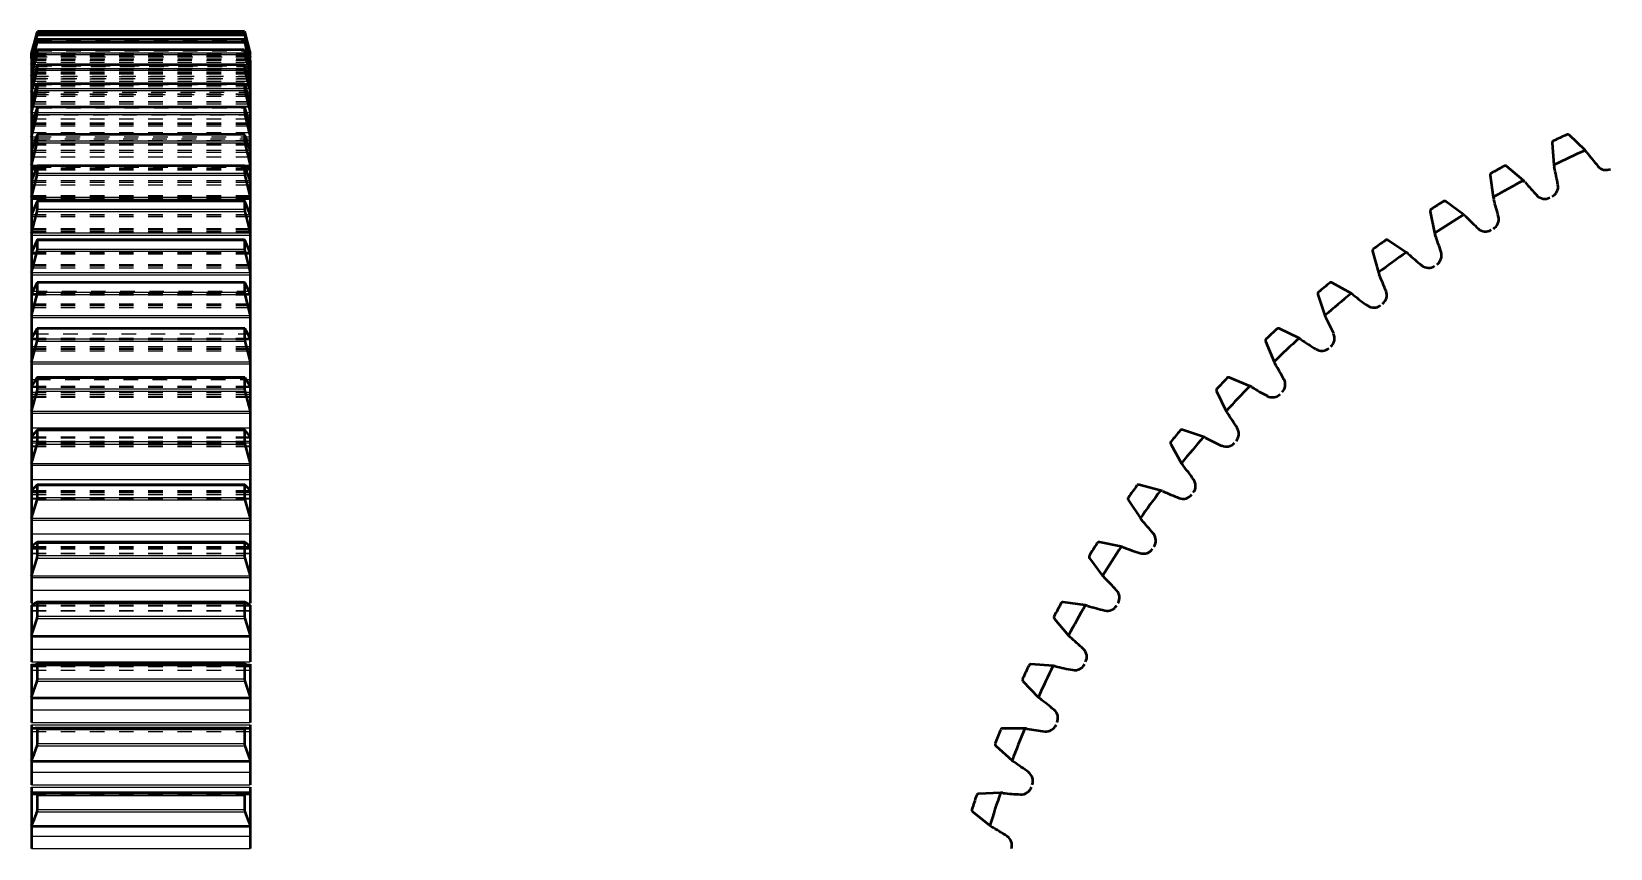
# Model space of a CAD drawing. Header units: millimetres. Extents: x -1 to 474, y -1 to 306.
# Drawn here: x 259.8 to 368.1, y 173.2 to 229.2 of the extents above; entities that cross this region are included whole.
import ezdxf

# ---------------------------------------------------------------- set-up
doc = ezdxf.new("R2010")
doc.units = ezdxf.units.MM
doc.linetypes.add('Dashed', pattern=[2, 1, -1])
for name, color, linetype, lineweight in [('AM_4', 3, 'Continuous', 25), ('hidden', 3, 'Dashed', 25), ('vis', 1, 'Continuous', 50)]:
    doc.layers.add(name, color=color, linetype=linetype, lineweight=lineweight)

# ---------------------------------------------------------------- blocks, each defined once
blk = doc.blocks.new('4_GEAHB1_5_100_15_A_40_b_0_in_GEAHB1_5_100_15_A_40_900')
at = {"layer": 'AM_4'}
for p, q in [((260.18, 229.11), (274.42, 229.11)), ((260.18, 228.92), (274.42, 228.92)), ((260.2, 229.2), (274.4, 229.2)), ((260.2, 229.08), (274.4, 229.08)), ((260.2, 229.02), (274.4, 229.02)), ((260.2, 228.66), (274.4, 228.66)), ((260.2, 228.53), (274.4, 228.53)), ((259.8, 227.69), (259.82, 227.69)), ((259.8, 227.47), (259.86, 227.47)), ((260.18, 228.42), (274.42, 228.42)), ((260.18, 227.63), (274.42, 227.63)), ((260.2, 227.94), (274.4, 227.94)), ((260.2, 227.75), (274.4, 227.75)), ((274.74, 227.47), (274.8, 227.47)), ((274.78, 227.69), (274.8, 227.69)), ((259.8, 227.32), (259.82, 227.32)), ((259.8, 226.95), (259.91, 226.95)), ((259.8, 226.8), (259.86, 226.8)), ((260.18, 226.55), (274.42, 226.55)), ((260.2, 226.92), (274.4, 226.92)), ((260.2, 226.67), (274.4, 226.67)), ((274.69, 226.95), (274.8, 226.95)), ((274.74, 226.8), (274.8, 226.8)), ((274.78, 227.32), (274.8, 227.32)), ((259.8, 226.14), (259.96, 226.14)), ((259.8, 225.99), (259.91, 225.99)), ((260.2, 225.61), (274.4, 225.61)), ((260.2, 225.3), (274.4, 225.3)), ((274.64, 226.14), (274.8, 226.14)), ((274.69, 225.99), (274.8, 225.99)), ((259.8, 225.04), (260.01, 225.04)), ((259.8, 224.89), (259.96, 224.89)), ((260.18, 225.17), (274.42, 225.17)), ((274.59, 225.04), (274.8, 225.04)), ((274.64, 224.89), (274.8, 224.89)), ((259.8, 223.66), (260.07, 223.66)), ((259.8, 223.5), (260.02, 223.5)), ((260.18, 223.51), (274.42, 223.51)), ((260.2, 224.01), (274.4, 224.01)), ((260.2, 223.64), (274.4, 223.64)), ((274.53, 223.66), (274.8, 223.66)), ((274.58, 223.5), (274.8, 223.5)), ((259.8, 221.99), (260.14, 221.99)), ((260.2, 222.13), (274.4, 222.13)), ((274.46, 221.99), (274.8, 221.99)), ((259.8, 221.84), (260.08, 221.84)), ((260.18, 221.56), (274.42, 221.56)), ((260.2, 221.7), (274.4, 221.7)), ((274.52, 221.84), (274.8, 221.84)), ((259.8, 220.05), (274.8, 220.05)), ((259.8, 219.9), (260.15, 219.9)), ((260.2, 219.98), (274.4, 219.98)), ((274.45, 219.9), (274.8, 219.9)), ((260.18, 219.35), (274.42, 219.35)), ((260.2, 219.49), (274.4, 219.49)), ((259.8, 217.85), (274.8, 217.85)), ((259.8, 217.7), (274.8, 217.7)), ((260.18, 216.87), (274.42, 216.87)), ((260.2, 217.56), (274.4, 217.56)), ((260.2, 217.02), (274.4, 217.02)), ((259.8, 215.39), (274.8, 215.39)), ((259.8, 215.24), (274.8, 215.24)), ((260.2, 214.88), (274.4, 214.88)), ((260.18, 214.14), (274.42, 214.14)), ((260.2, 214.29), (274.4, 214.29)), ((259.8, 212.68), (274.8, 212.68)), ((259.8, 212.53), (274.8, 212.53)), ((259.8, 211.4), (259.88, 211.4)), ((260.18, 211.16), (274.42, 211.16)), ((260.2, 211.96), (274.4, 211.96)), ((260.2, 211.32), (274.4, 211.32)), ((274.72, 211.4), (274.8, 211.4)), ((259.8, 209.73), (274.8, 209.73)), ((259.8, 209.59), (274.8, 209.59)), ((259.8, 208.48), (259.97, 208.48)), ((260.18, 207.96), (274.42, 207.96)), ((260.2, 208.81), (274.4, 208.81)), ((260.2, 208.12), (274.4, 208.12)), ((274.63, 208.48), (274.8, 208.48)), ((259.8, 206.56), (274.8, 206.56)), ((259.8, 206.42), (274.8, 206.42)), ((259.8, 205.35), (260.1, 205.35)), ((260.2, 205.43), (274.4, 205.43)), ((260.2, 204.7), (274.4, 204.7)), ((274.5, 205.35), (274.8, 205.35)), ((260.18, 204.54), (274.42, 204.54)), ((259.8, 203.18), (274.8, 203.18)), ((259.8, 203.04), (274.8, 203.04)), ((259.8, 202.02), (274.8, 202.02)), ((260.2, 201.85), (274.4, 201.85)), ((260.18, 200.91), (274.42, 200.91)), ((260.2, 201.08), (274.4, 201.08)), ((259.8, 199.59), (274.8, 199.59)), ((259.8, 199.47), (274.8, 199.47)), ((259.8, 198.48), (274.8, 198.48)), ((260.18, 197.09), (274.42, 197.09)), ((260.2, 198.07), (274.4, 198.07)), ((260.2, 197.26), (274.4, 197.26)), ((259.8, 195.83), (274.8, 195.83)), ((259.8, 195.7), (274.8, 195.7)), ((259.8, 194.77), (274.8, 194.77)), ((260.2, 194.11), (274.4, 194.11)), ((260.18, 193.1), (274.42, 193.1)), ((260.2, 193.27), (274.4, 193.27)), ((259.8, 191.89), (274.8, 191.89)), ((259.8, 191.77), (274.8, 191.77)), ((259.8, 190.89), (274.8, 190.89)), ((259.8, 190), (260.04, 190)), ((260.2, 189.99), (274.4, 189.99)), ((274.56, 190), (274.8, 190)), ((260.18, 188.95), (274.42, 188.95)), ((260.2, 189.11), (274.4, 189.11)), ((259.8, 187.79), (274.8, 187.79)), ((259.8, 187.69), (274.8, 187.69)), ((259.8, 186.86), (274.8, 186.86)), ((259.8, 185.98), (274.8, 185.98)), ((259.8, 185.82), (274.8, 185.82)), ((260.2, 185.73), (274.4, 185.73)), ((260.18, 184.65), (274.42, 184.65)), ((260.2, 184.82), (274.4, 184.82)), ((259.8, 183.56), (274.8, 183.56)), ((259.8, 183.46), (274.8, 183.46)), ((259.8, 182.69), (274.8, 182.69)), ((259.8, 181.82), (274.8, 181.82)), ((259.8, 181.66), (274.8, 181.66)), ((260.18, 181.42), (274.42, 181.42)), ((260.2, 181.33), (274.4, 181.33)), ((260.18, 180.23), (274.42, 180.23)), ((260.2, 180.39), (274.4, 180.39)), ((259.8, 179.21), (274.8, 179.21)), ((259.8, 179.12), (274.8, 179.12)), ((259.8, 178.41), (274.8, 178.41)), ((259.8, 177.55), (274.8, 177.55)), ((259.8, 177.39), (274.8, 177.39)), ((259.8, 176.99), (274.8, 176.99)), ((260.18, 176.92), (274.42, 176.92)), ((260.2, 176.82), (274.4, 176.82)), ((260.18, 175.7), (274.42, 175.7)), ((260.2, 175.86), (274.4, 175.86)), ((259.8, 174.75), (274.8, 174.75)), ((259.8, 174.67), (274.8, 174.67)), ((259.8, 174.02), (274.8, 174.02)), ((259.8, 173.19), (274.8, 173.19))]:
    blk.add_line(p, q, dxfattribs=at)
at = {"layer": 'hidden'}
for p, q in [((260.18, 229), (274.42, 229)), ((260.18, 228.58), (274.42, 228.58)), ((259.8, 227.62), (274.8, 227.62)), ((259.8, 227.54), (274.8, 227.54)), ((259.8, 227.47), (274.8, 227.47)), ((259.82, 227.69), (274.78, 227.69)), ((259.86, 227.47), (274.74, 227.47)), ((260.18, 227.87), (260.19, 227.9)), ((260.18, 227.87), (274.42, 227.87)), ((259.8, 227.25), (274.8, 227.25)), ((259.8, 227.1), (274.8, 227.1)), ((259.8, 226.58), (274.8, 226.58)), ((259.8, 226.44), (274.8, 226.44)), ((259.8, 226.35), (274.8, 226.35)), ((259.82, 227.32), (274.78, 227.32)), ((259.86, 226.8), (274.74, 226.8)), ((259.91, 226.95), (274.69, 226.95)), ((260.18, 226.86), (260.19, 226.89)), ((260.18, 226.86), (274.42, 226.86)), ((259.8, 226.3), (274.8, 226.3)), ((259.8, 226.11), (274.8, 226.11)), ((259.8, 225.95), (274.8, 225.95)), ((259.8, 225.79), (274.8, 225.79)), ((259.8, 225.79), (274.8, 225.79)), ((259.8, 225.79), (274.8, 225.79)), ((259.8, 225.63), (274.8, 225.63)), ((259.8, 225.58), (274.8, 225.58)), ((259.8, 225.51), (274.8, 225.51)), ((259.8, 225.49), (274.8, 225.49)), ((259.8, 225.49), (274.8, 225.49)), ((259.8, 225.49), (274.8, 225.49)), ((259.8, 225.32), (274.8, 225.32)), ((259.91, 225.99), (274.69, 225.99)), ((259.96, 226.14), (274.64, 226.14)), ((260.18, 225.56), (260.19, 225.59)), ((260.18, 225.56), (274.42, 225.56)), ((259.8, 224.94), (274.8, 224.94)), ((259.8, 224.91), (274.8, 224.91)), ((259.8, 224.9), (274.8, 224.9)), ((259.8, 224.76), (274.8, 224.76)), ((259.8, 224.41), (274.8, 224.41)), ((259.8, 224.38), (274.8, 224.38)), ((259.8, 224.25), (274.8, 224.25)), ((259.96, 224.89), (274.64, 224.89)), ((260.01, 225.04), (274.59, 225.04)), ((259.8, 224.08), (274.8, 224.08)), ((259.8, 224.04), (274.8, 224.04)), ((259.8, 224.03), (274.8, 224.03)), ((259.8, 223.66), (274.8, 223.66)), ((259.8, 223.21), (274.8, 223.21)), ((260.02, 223.5), (274.58, 223.5)), ((260.07, 223.66), (274.53, 223.66)), ((260.18, 223.98), (274.42, 223.98)), ((259.8, 222.95), (274.8, 222.95)), ((259.8, 222.9), (274.8, 222.9)), ((259.8, 222.87), (274.8, 222.87)), ((259.8, 222.86), (274.8, 222.86)), ((259.8, 222.73), (274.8, 222.73)), ((259.8, 222.28), (274.8, 222.28)), ((260.14, 221.99), (274.46, 221.99)), ((260.18, 222.11), (274.42, 222.11)), ((259.8, 221.73), (274.8, 221.73)), ((259.8, 221.53), (274.8, 221.53)), ((259.8, 221.47), (274.8, 221.47)), ((259.8, 221.43), (274.8, 221.43)), ((259.8, 221.06), (274.8, 221.06)), ((259.8, 220.94), (274.8, 220.94)), ((260.08, 221.84), (274.52, 221.84)), ((259.8, 220.62), (274.8, 220.62)), ((259.8, 219.98), (274.8, 219.98)), ((259.8, 219.85), (274.8, 219.85)), ((260.15, 219.9), (274.45, 219.9)), ((260.18, 219.96), (274.42, 219.96)), ((259.8, 219.78), (274.8, 219.78)), ((259.8, 219.71), (274.8, 219.71)), ((259.8, 218.98), (274.8, 218.98)), ((259.8, 218.87), (274.8, 218.87)), ((259.8, 218.7), (274.8, 218.7)), ((259.8, 217.96), (274.8, 217.96)), ((259.8, 217.9), (274.8, 217.9)), ((259.8, 217.81), (274.8, 217.81)), ((259.8, 217.73), (274.8, 217.73)), ((259.8, 216.65), (274.8, 216.65)), ((260.18, 217.55), (260.19, 217.57)), ((260.18, 217.55), (274.42, 217.55)), ((259.8, 216.54), (274.8, 216.54)), ((259.8, 216.51), (274.8, 216.51)), ((259.8, 215.69), (274.8, 215.69)), ((259.8, 215.69), (274.8, 215.69)), ((259.8, 215.6), (274.8, 215.6)), ((259.8, 215.49), (274.8, 215.49)), ((260.18, 214.89), (260.19, 214.91)), ((260.18, 214.89), (274.42, 214.89)), ((259.8, 214.07), (274.8, 214.07)), ((259.8, 214.06), (274.8, 214.06)), ((259.8, 213.96), (274.8, 213.96)), ((259.8, 213.23), (274.8, 213.23)), ((259.8, 213.17), (274.8, 213.17)), ((259.8, 213.13), (274.8, 213.13)), ((259.8, 213), (274.8, 213)), ((259.8, 211.23), (274.8, 211.23)), ((259.8, 211.14), (274.8, 211.14)), ((259.88, 211.4), (274.72, 211.4)), ((260.18, 211.98), (274.42, 211.98)), ((259.8, 210.53), (274.8, 210.53)), ((259.8, 210.43), (274.8, 210.43)), ((259.8, 210.41), (274.8, 210.41)), ((259.8, 210.27), (274.8, 210.27)), ((259.8, 208.17), (274.8, 208.17)), ((259.8, 208.09), (274.8, 208.09)), ((259.97, 208.48), (274.63, 208.48)), ((260.18, 208.84), (274.42, 208.84)), ((259.8, 207.61), (274.8, 207.61)), ((259.8, 207.49), (274.8, 207.49)), ((259.8, 207.42), (274.8, 207.42)), ((259.8, 207.31), (274.8, 207.31)), ((259.8, 204.89), (274.8, 204.89)), ((259.8, 204.82), (274.8, 204.82)), ((260.1, 205.35), (274.5, 205.35)), ((260.18, 205.47), (274.42, 205.47)), ((259.8, 204.47), (274.8, 204.47)), ((259.8, 204.34), (274.8, 204.34)), ((259.8, 204.21), (274.8, 204.21)), ((259.8, 204.12), (274.8, 204.12)), ((259.8, 201.41), (274.8, 201.41)), ((260.18, 201.9), (274.42, 201.9)), ((259.8, 201.34), (274.8, 201.34)), ((259.8, 201.12), (274.8, 201.12)), ((259.8, 200.99), (274.8, 200.99)), ((259.8, 200.8), (274.8, 200.8)), ((259.8, 200.74), (274.8, 200.74)), ((259.8, 197.73), (274.8, 197.73)), ((259.8, 197.68), (274.8, 197.68)), ((259.8, 197.59), (274.8, 197.59)), ((259.8, 197.45), (274.8, 197.45)), ((259.8, 197.21), (274.8, 197.21)), ((259.8, 197.16), (274.8, 197.16)), ((260.18, 198.13), (274.42, 198.13)), ((259.8, 193.88), (274.8, 193.88)), ((259.8, 193.88), (274.8, 193.88)), ((259.8, 193.83), (274.8, 193.83)), ((260.18, 194.18), (274.42, 194.18)), ((259.8, 193.73), (274.8, 193.73)), ((259.8, 193.43), (274.8, 193.43)), ((259.8, 193.4), (274.8, 193.4)), ((259.8, 189.86), (274.8, 189.86)), ((259.8, 189.85), (274.8, 189.85)), ((259.8, 189.82), (274.8, 189.82)), ((259.8, 189.5), (274.8, 189.5)), ((260.04, 190), (274.56, 190)), ((260.18, 190.07), (274.42, 190.07)), ((259.8, 189.48), (274.8, 189.48)), ((259.8, 185.7), (274.8, 185.7)), ((259.8, 185.67), (274.8, 185.67)), ((259.8, 185.42), (274.8, 185.42)), ((259.8, 185.41), (274.8, 185.41)), ((260.18, 185.81), (274.42, 185.81)), ((259.8, 181.4), (274.8, 181.4)), ((259.8, 181.38), (274.8, 181.38)), ((259.8, 181.21), (274.8, 181.21)), ((259.8, 181.21), (274.8, 181.21)), ((259.8, 176.99), (274.8, 176.99)), ((259.8, 176.89), (274.8, 176.89)), ((259.8, 176.89), (274.8, 176.89))]:
    blk.add_line(p, q, dxfattribs=at)
for points in [[(260.19, 227.9), (260.19, 227.91), (260.2, 227.93), (260.2, 227.94)], [(260.19, 226.89), (260.19, 226.9), (260.2, 226.92), (260.2, 226.92)], [(260.19, 225.59), (260.19, 225.6), (260.2, 225.61), (260.2, 225.62)], [(260.19, 217.57), (260.19, 217.58), (260.2, 217.58)], [(260.19, 214.91), (260.19, 214.91), (260.19, 214.91)]]:
    blk.add_lwpolyline(points, dxfattribs=at)
at = {"layer": 'vis'}
for p, q in [((260.2, 229.2), (259.8, 227.7)), ((259.8, 227.69), (260.18, 229.11)), ((260.18, 229), (259.8, 227.62)), ((259.8, 227.47), (260.18, 228.92)), ((260.18, 228.58), (259.8, 227.25)), ((274.4, 229.2), (260.2, 229.2)), ((260.2, 229.2), (260.2, 229.2)), ((274.4, 229.08), (260.2, 229.08)), ((260.2, 229.02), (260.2, 229.08)), ((274.4, 228.66), (260.2, 228.66)), ((260.2, 228.66), (260.2, 228.66)), ((260.2, 228.53), (260.2, 228.66)), ((274.4, 229.2), (274.8, 227.69)), ((274.8, 227.7), (274.4, 229.2)), ((274.4, 229.2), (274.4, 229.2)), ((274.4, 229.08), (274.4, 229.02)), ((274.4, 228.66), (274.4, 228.66)), ((274.4, 228.66), (274.4, 228.53)), ((274.8, 227.62), (274.42, 229)), ((274.42, 228.92), (274.8, 227.47)), ((274.8, 227.25), (274.42, 228.58)), ((259.8, 226.95), (260.18, 228.42)), ((260.18, 227.87), (259.8, 226.58)), ((259.8, 227.32), (259.8, 227.7)), ((259.8, 226.14), (260.18, 227.63)), ((274.4, 227.94), (260.2, 227.94)), ((260.2, 227.94), (260.2, 227.94)), ((260.2, 227.75), (260.2, 227.94)), ((274.4, 227.94), (274.4, 227.75)), ((274.42, 228.42), (274.8, 226.95)), ((274.8, 226.58), (274.42, 227.87)), ((274.42, 227.63), (274.8, 226.14)), ((274.8, 227.32), (274.8, 227.7)), ((259.8, 227.25), (259.8, 190)), ((260.18, 226.86), (259.8, 225.63)), ((259.8, 225.04), (260.18, 226.55)), ((274.4, 226.92), (260.2, 226.92)), ((260.2, 226.92), (260.2, 226.92)), ((260.2, 226.67), (260.2, 226.92)), ((274.4, 226.92), (274.4, 226.67)), ((274.8, 225.63), (274.42, 226.86)), ((274.42, 226.55), (274.8, 225.04)), ((274.8, 227.25), (274.8, 190)), ((260.18, 225.56), (259.8, 224.38)), ((274.4, 225.62), (260.2, 225.62)), ((260.2, 225.61), (260.2, 225.62)), ((260.2, 225.3), (260.2, 225.61)), ((274.4, 225.61), (274.4, 225.3)), ((274.8, 224.38), (274.42, 225.56)), ((259.8, 223.66), (260.18, 225.17)), ((274.42, 225.17), (274.8, 223.66)), ((260.18, 223.98), (259.8, 222.86)), ((259.8, 221.99), (260.18, 223.51)), ((274.4, 224.02), (260.2, 224.02)), ((260.2, 223.64), (260.2, 224.01)), ((274.4, 224.01), (274.4, 223.64)), ((274.8, 222.86), (274.42, 223.98)), ((274.42, 223.51), (274.8, 221.99)), ((260.18, 222.11), (259.8, 221.06)), ((274.4, 222.15), (260.2, 222.15)), ((260.2, 221.7), (260.2, 222.13)), ((274.4, 222.13), (274.4, 221.7)), ((274.8, 221.06), (274.42, 222.11)), ((259.8, 220.05), (260.18, 221.56)), ((274.42, 221.56), (274.8, 220.05)), ((260.18, 219.96), (259.8, 218.98)), ((274.4, 220), (260.2, 220)), ((260.2, 219.49), (260.2, 219.98)), ((274.4, 219.98), (274.4, 219.49)), ((274.8, 218.98), (274.42, 219.96)), ((259.8, 217.85), (260.18, 219.35)), ((274.42, 219.35), (274.8, 217.85)), ((260.18, 217.55), (259.8, 216.65)), ((259.8, 215.39), (260.18, 216.87)), ((274.4, 217.58), (260.2, 217.58)), ((260.2, 217.02), (260.2, 217.56)), ((274.4, 217.56), (274.4, 217.02)), ((274.8, 216.65), (274.42, 217.55)), ((274.42, 216.87), (274.8, 215.39)), ((260.18, 214.89), (259.8, 214.06)), ((274.41, 214.91), (260.19, 214.91)), ((260.2, 214.29), (260.2, 214.88)), ((274.4, 214.88), (274.4, 214.29)), ((274.8, 214.06), (274.42, 214.89)), ((259.8, 212.68), (260.18, 214.14)), ((274.42, 214.14), (274.8, 212.68)), ((259.8, 209.73), (260.18, 211.16)), ((274.41, 212), (260.19, 212)), ((260.2, 211.32), (260.2, 211.96)), ((274.4, 211.96), (274.4, 211.32)), ((274.42, 211.16), (274.8, 209.73)), ((259.8, 206.56), (260.18, 207.96)), ((274.41, 208.85), (260.19, 208.85)), ((260.2, 208.12), (260.2, 208.81)), ((274.4, 208.81), (274.4, 208.12)), ((274.42, 207.96), (274.8, 206.56)), ((274.41, 205.48), (260.19, 205.48)), ((260.2, 204.7), (260.2, 205.43)), ((274.4, 205.43), (274.4, 204.7)), ((259.8, 203.18), (260.18, 204.54)), ((274.42, 204.54), (274.8, 203.18)), ((274.41, 201.9), (260.19, 201.9)), ((260.2, 201.08), (260.2, 201.85)), ((274.4, 201.85), (274.4, 201.08)), ((274.42, 201.9), (274.41, 201.9)), ((259.8, 199.59), (260.18, 200.91)), ((274.42, 200.91), (274.8, 199.59)), ((259.8, 195.83), (260.18, 197.09)), ((274.41, 198.13), (260.19, 198.13)), ((260.2, 197.26), (260.2, 198.07)), ((274.4, 198.07), (274.4, 197.26)), ((274.42, 198.13), (274.41, 198.13)), ((274.42, 197.09), (274.8, 195.83)), ((274.42, 194.18), (260.18, 194.18)), ((260.18, 194.18), (260.18, 194.18)), ((260.2, 193.27), (260.2, 194.11)), ((274.4, 194.11), (274.4, 193.27)), ((274.42, 194.18), (274.42, 194.18)), ((259.8, 191.89), (260.18, 193.1)), ((274.42, 193.1), (274.8, 191.89)), ((259.8, 189.86), (259.8, 185.98)), ((274.42, 190.07), (260.18, 190.07)), ((260.18, 190.07), (260.18, 190.07)), ((260.2, 189.11), (260.2, 189.99)), ((274.4, 189.99), (274.4, 189.11)), ((274.42, 190.07), (274.42, 190.07)), ((274.8, 189.86), (274.8, 185.98)), ((259.8, 187.79), (260.18, 188.95)), ((274.42, 188.95), (274.8, 187.79)), ((259.8, 185.82), (259.8, 181.82)), ((274.42, 185.81), (260.18, 185.81)), ((260.18, 185.81), (260.18, 185.81)), ((260.2, 184.82), (260.2, 185.73)), ((274.4, 185.73), (274.4, 184.82)), ((274.42, 185.81), (274.42, 185.81)), ((274.8, 185.82), (274.8, 181.82)), ((259.8, 183.56), (260.18, 184.65)), ((274.42, 184.65), (274.8, 183.56)), ((259.8, 181.66), (259.8, 177.55)), ((274.53, 181.43), (260.07, 181.43)), ((260.18, 181.42), (260.07, 181.43)), ((260.2, 180.39), (260.2, 181.33)), ((274.4, 181.33), (274.4, 180.39)), ((274.53, 181.43), (274.42, 181.42)), ((274.8, 181.66), (274.8, 177.55)), ((259.8, 177.39), (259.8, 173.19)), ((274.8, 176.99), (259.8, 176.99)), ((260.2, 175.86), (260.2, 176.82)), ((274.4, 176.82), (274.4, 175.86)), ((274.8, 177.39), (274.8, 173.19))]:
    blk.add_line(p, q, dxfattribs=at)
for points in [[(260.18, 229.11), (260.19, 229.15), (260.2, 229.18), (260.2, 229.2), (260.2, 229.2)], [(260.2, 229.08), (260.2, 229.07), (260.19, 229.05), (260.18, 229.02), (260.18, 229)], [(260.18, 228.92), (260.19, 228.96), (260.2, 228.99), (260.2, 229.01), (260.2, 229.02)], [(260.2, 228.66), (260.2, 228.66), (260.19, 228.64), (260.18, 228.61), (260.18, 228.58)], [(260.18, 228.42), (260.19, 228.47), (260.2, 228.51), (260.2, 228.53), (260.2, 228.53)], [(274.42, 229), (274.41, 229.04), (274.4, 229.07), (274.4, 229.08), (274.4, 229.08)], [(274.4, 229.02), (274.4, 229), (274.41, 228.98), (274.42, 228.94), (274.42, 228.92)], [(274.42, 228.58), (274.41, 228.62), (274.4, 228.65), (274.4, 228.66), (274.4, 228.66)], [(274.4, 228.53), (274.4, 228.52), (274.41, 228.49), (274.42, 228.45), (274.42, 228.42)], [(260.2, 227.94), (260.2, 227.94), (260.19, 227.92), (260.18, 227.89), (260.18, 227.87)], [(260.18, 227.63), (260.19, 227.68), (260.2, 227.72), (260.2, 227.74), (260.2, 227.75)], [(274.4, 227.94), (274.4, 227.94), (274.4, 227.94)], [(274.42, 227.87), (274.41, 227.91), (274.4, 227.93), (274.4, 227.94)], [(274.4, 227.75), (274.4, 227.73), (274.41, 227.7), (274.42, 227.66), (274.42, 227.63)], [(260.2, 226.92), (260.2, 226.92), (260.19, 226.91), (260.18, 226.89), (260.18, 226.86)], [(260.18, 226.55), (260.19, 226.59), (260.2, 226.64), (260.2, 226.66), (260.2, 226.67)], [(274.4, 226.92), (274.4, 226.92), (274.4, 226.92)], [(274.42, 226.86), (274.41, 226.9), (274.4, 226.92), (274.4, 226.92)], [(274.4, 226.67), (274.4, 226.65), (274.41, 226.62), (274.42, 226.57), (274.42, 226.55)], [(260.2, 225.62), (260.2, 225.62), (260.19, 225.61), (260.18, 225.58), (260.18, 225.56)], [(260.18, 225.17), (260.19, 225.22), (260.2, 225.26), (260.2, 225.29), (260.2, 225.3)], [(274.4, 225.62), (274.4, 225.61), (274.4, 225.61)], [(274.42, 225.56), (274.41, 225.6), (274.4, 225.61), (274.4, 225.62)], [(274.4, 225.3), (274.4, 225.28), (274.41, 225.24), (274.42, 225.2), (274.42, 225.17)], [(260.2, 224.02), (260.19, 224.02), (260.18, 223.99), (260.18, 223.98)], [(260.18, 223.51), (260.19, 223.55), (260.2, 223.6), (260.2, 223.63), (260.2, 223.64)], [(260.2, 224.01), (260.2, 224.02), (260.2, 224.02)], [(274.4, 224.02), (274.4, 224.02), (274.4, 224.01)], [(274.42, 223.98), (274.41, 224.01), (274.4, 224.02), (274.4, 224.02)], [(274.4, 223.64), (274.4, 223.62), (274.41, 223.58), (274.42, 223.53), (274.42, 223.51)], [(260.2, 222.15), (260.19, 222.14), (260.18, 222.12), (260.18, 222.11)], [(260.2, 222.13), (260.2, 222.14), (260.2, 222.15)], [(274.4, 222.15), (274.4, 222.14), (274.4, 222.13)], [(274.42, 222.11), (274.41, 222.13), (274.4, 222.15), (274.4, 222.15)], [(260.18, 221.56), (260.19, 221.61), (260.2, 221.66), (260.2, 221.69), (260.2, 221.7)], [(274.4, 221.7), (274.4, 221.68), (274.41, 221.64), (274.42, 221.59), (274.42, 221.56)], [(260.2, 220), (260.19, 219.99), (260.18, 219.98), (260.18, 219.96)], [(260.2, 219.98), (260.2, 219.99), (260.2, 220)], [(274.4, 220), (274.4, 220), (274.4, 219.99), (274.4, 219.98)], [(274.42, 219.96), (274.41, 219.99), (274.4, 220)], [(260.18, 219.35), (260.19, 219.4), (260.2, 219.44), (260.2, 219.48), (260.2, 219.49)], [(274.4, 219.49), (274.4, 219.46), (274.41, 219.42), (274.42, 219.38), (274.42, 219.35)], [(260.2, 217.58), (260.19, 217.58), (260.18, 217.57), (260.18, 217.55)], [(260.18, 216.87), (260.19, 216.92), (260.2, 216.97), (260.2, 217.01), (260.2, 217.02)], [(260.2, 217.56), (260.2, 217.58), (260.2, 217.58)], [(274.4, 217.58), (274.4, 217.58), (274.4, 217.57), (274.4, 217.56)], [(274.42, 217.55), (274.41, 217.58), (274.4, 217.58)], [(274.4, 217.02), (274.4, 216.99), (274.41, 216.95), (274.42, 216.9), (274.42, 216.87)], [(260.19, 214.91), (260.19, 214.91), (260.18, 214.9), (260.18, 214.89)], [(260.2, 214.88), (260.2, 214.91), (260.19, 214.91)], [(274.41, 214.91), (274.4, 214.91), (274.4, 214.9), (274.4, 214.88)], [(274.42, 214.89), (274.41, 214.91), (274.41, 214.91)], [(260.18, 214.14), (260.19, 214.19), (260.2, 214.24), (260.2, 214.28), (260.2, 214.29)], [(274.4, 214.29), (274.4, 214.26), (274.41, 214.21), (274.42, 214.17), (274.42, 214.14)], [(260.18, 211.98), (259.99, 211.62), (259.8, 211.23)], [(260.19, 212), (260.18, 211.99), (260.18, 211.98)], [(260.18, 211.16), (260.19, 211.21), (260.2, 211.26), (260.2, 211.31), (260.2, 211.32)], [(260.2, 211.96), (260.2, 211.99), (260.19, 212), (260.19, 212)], [(274.41, 212), (274.4, 211.99), (274.4, 211.98), (274.4, 211.96)], [(274.4, 211.32), (274.4, 211.29), (274.41, 211.24), (274.42, 211.19), (274.42, 211.16)], [(274.42, 211.98), (274.41, 212), (274.41, 212)], [(274.8, 211.23), (274.61, 211.62), (274.42, 211.98)], [(260.18, 208.84), (259.99, 208.51), (259.8, 208.17)], [(260.19, 208.85), (260.18, 208.84), (260.18, 208.84)], [(260.18, 207.96), (260.19, 208.01), (260.2, 208.06), (260.2, 208.1), (260.2, 208.12)], [(260.2, 208.81), (260.2, 208.84), (260.19, 208.85), (260.19, 208.85)], [(274.41, 208.85), (274.4, 208.84), (274.4, 208.82), (274.4, 208.81)], [(274.4, 208.12), (274.4, 208.08), (274.41, 208.04), (274.42, 207.99), (274.42, 207.96)], [(274.42, 208.84), (274.41, 208.85), (274.41, 208.85)], [(274.8, 208.17), (274.61, 208.51), (274.42, 208.84)], [(260.18, 205.47), (259.99, 205.19), (259.8, 204.89)], [(260.19, 205.48), (260.18, 205.48), (260.18, 205.47)], [(260.18, 204.54), (260.19, 204.59), (260.2, 204.64), (260.2, 204.68), (260.2, 204.7)], [(260.2, 205.43), (260.2, 205.46), (260.19, 205.48), (260.19, 205.48)], [(274.41, 205.48), (274.4, 205.47), (274.4, 205.45), (274.4, 205.43)], [(274.4, 204.7), (274.4, 204.66), (274.41, 204.61), (274.42, 204.56), (274.42, 204.54)], [(274.42, 205.47), (274.41, 205.48), (274.41, 205.48)], [(274.8, 204.89), (274.61, 205.19), (274.42, 205.47)], [(260.18, 201.9), (259.99, 201.66), (259.8, 201.41)], [(260.19, 201.9), (260.18, 201.9), (260.18, 201.9)], [(260.2, 201.85), (260.2, 201.88), (260.19, 201.9), (260.19, 201.9)], [(274.41, 201.9), (274.41, 201.9), (274.4, 201.89), (274.4, 201.86), (274.4, 201.85)], [(274.8, 201.41), (274.61, 201.66), (274.42, 201.9)], [(260.18, 200.91), (260.19, 200.96), (260.2, 201.01), (260.2, 201.06), (260.2, 201.08)], [(274.4, 201.08), (274.4, 201.03), (274.41, 200.99), (274.42, 200.94), (274.42, 200.91)], [(260.18, 198.13), (259.99, 197.94), (259.8, 197.73)], [(260.19, 198.13), (260.18, 198.13), (260.18, 198.13)], [(260.18, 197.09), (260.19, 197.14), (260.2, 197.19), (260.2, 197.24), (260.2, 197.26)], [(260.2, 198.07), (260.2, 198.1), (260.19, 198.13), (260.19, 198.13)], [(274.41, 198.13), (274.41, 198.13), (274.4, 198.12), (274.4, 198.09), (274.4, 198.07)], [(274.4, 197.26), (274.4, 197.21), (274.41, 197.17), (274.42, 197.12), (274.42, 197.09)], [(274.8, 197.73), (274.61, 197.94), (274.42, 198.13)], [(260.18, 194.18), (259.99, 194.04), (259.8, 193.88)], [(260.2, 194.11), (260.2, 194.15), (260.19, 194.17), (260.18, 194.18), (260.18, 194.18)], [(274.42, 194.18), (274.41, 194.18), (274.4, 194.16), (274.4, 194.13), (274.4, 194.11)], [(274.8, 193.88), (274.61, 194.04), (274.42, 194.18)], [(260.18, 193.1), (260.19, 193.15), (260.2, 193.2), (260.2, 193.25), (260.2, 193.27)], [(274.4, 193.27), (274.4, 193.22), (274.41, 193.17), (274.42, 193.13), (274.42, 193.1)], [(260.18, 190.07), (259.99, 189.98), (259.8, 189.86)], [(260.2, 189.99), (260.2, 190.03), (260.19, 190.06), (260.18, 190.07), (260.18, 190.07)], [(274.42, 190.07), (274.41, 190.07), (274.4, 190.05), (274.4, 190.01), (274.4, 189.99)], [(274.8, 189.86), (274.61, 189.98), (274.42, 190.07)], [(260.18, 188.95), (260.19, 188.99), (260.2, 189.04), (260.2, 189.09), (260.2, 189.11)], [(274.4, 189.11), (274.4, 189.07), (274.41, 189.02), (274.42, 188.97), (274.42, 188.95)], [(260.18, 185.81), (259.99, 185.76), (259.8, 185.7)], [(260.2, 185.73), (260.2, 185.77), (260.19, 185.79), (260.18, 185.81), (260.18, 185.81)], [(274.42, 185.81), (274.41, 185.8), (274.4, 185.78), (274.4, 185.75), (274.4, 185.73)], [(274.8, 185.7), (274.61, 185.76), (274.42, 185.81)], [(260.18, 184.65), (260.19, 184.7), (260.2, 184.75), (260.2, 184.8), (260.2, 184.82)], [(274.4, 184.82), (274.4, 184.77), (274.41, 184.72), (274.42, 184.68), (274.42, 184.65)], [(260.07, 181.43), (259.99, 181.42), (259.8, 181.4)], [(260.2, 181.33), (260.2, 181.37), (260.19, 181.4), (260.18, 181.42), (260.18, 181.42)], [(274.42, 181.42), (274.41, 181.41), (274.4, 181.39), (274.4, 181.35), (274.4, 181.33)], [(274.8, 181.4), (274.61, 181.42), (274.53, 181.43)], [(259.8, 179.21), (259.99, 179.71), (260.18, 180.23)], [(260.18, 180.23), (260.19, 180.27), (260.2, 180.32), (260.2, 180.37), (260.2, 180.39)], [(274.4, 180.39), (274.4, 180.35), (274.41, 180.3), (274.42, 180.25), (274.42, 180.23)], [(274.42, 180.23), (274.61, 179.71), (274.8, 179.21)], [(260.18, 176.92), (259.99, 176.97), (259.8, 176.99)], [(260.2, 176.82), (260.2, 176.86), (260.19, 176.89), (260.18, 176.91), (260.18, 176.92)], [(274.42, 176.92), (274.41, 176.91), (274.4, 176.88), (274.4, 176.84), (274.4, 176.82)], [(274.8, 176.99), (274.61, 176.97), (274.42, 176.92)], [(259.8, 174.75), (259.99, 175.22), (260.18, 175.7)], [(260.18, 175.7), (260.19, 175.74), (260.2, 175.79), (260.2, 175.84), (260.2, 175.86)], [(274.4, 175.86), (274.4, 175.81), (274.41, 175.77), (274.42, 175.72), (274.42, 175.7)], [(274.42, 175.7), (274.61, 175.22), (274.8, 174.75)]]:
    blk.add_lwpolyline(points, dxfattribs=at)

msp = doc.modelspace()

# ---------------------------------------------------------------- linework, layer by layer
at = {"layer": 'vis'}
for p, q in [((366.34, 221.06), (365.25, 222.11)), ((364.09, 221.56), (364.2, 220.05)), ((362.11, 218.98), (360.95, 219.96)), ((359.83, 219.35), (360.04, 217.85)), ((355.72, 216.87), (356.02, 215.39)), ((358.01, 216.65), (356.8, 217.55)), ((354.07, 214.06), (352.81, 214.89)), ((351.77, 214.14), (352.17, 212.68)), ((348, 211.16), (348.49, 209.73)), ((350.31, 211.23), (348.99, 211.98)), ((344.43, 207.96), (345.01, 206.56)), ((346.72, 208.17), (345.36, 208.84)), ((343.34, 204.89), (341.94, 205.47)), ((341.06, 204.54), (341.73, 203.18)), ((340.17, 201.41), (338.74, 201.9)), ((337.92, 200.91), (338.67, 199.59)), ((335.01, 197.09), (335.84, 195.83)), ((337.22, 197.73), (335.76, 198.13)), ((334.51, 193.88), (333.03, 194.18)), ((332.35, 193.1), (333.25, 191.89)), ((332.05, 189.86), (330.55, 190.07)), ((329.94, 188.95), (330.92, 187.79)), ((329.85, 185.7), (328.34, 185.81)), ((327.79, 184.65), (328.84, 183.56)), ((327.91, 181.4), (326.39, 181.42)), ((325.92, 180.23), (327.04, 179.21)), ((326.24, 176.99), (324.73, 176.92)), ((324.34, 175.7), (325.52, 174.75))]:
    msp.add_line(p, q, dxfattribs=at)
for points in [[(365.25, 222.11), (365.2, 222.13), (365.15, 222.15), (365.1, 222.14), (365.08, 222.13)], [(364.17, 221.7), (364.13, 221.68), (364.11, 221.64), (364.09, 221.59), (364.09, 221.56)], [(360.95, 219.96), (360.91, 219.99), (360.86, 220), (360.81, 219.99), (360.79, 219.98)], [(359.91, 219.49), (359.87, 219.46), (359.84, 219.42), (359.83, 219.38), (359.83, 219.35)], [(355.79, 217.02), (355.75, 216.99), (355.73, 216.95), (355.72, 216.9), (355.72, 216.87)], [(356.8, 217.55), (356.75, 217.58), (356.7, 217.58), (356.65, 217.57), (356.63, 217.56)], [(352.81, 214.89), (352.76, 214.91), (352.71, 214.91), (352.66, 214.9), (352.64, 214.88)], [(351.83, 214.29), (351.8, 214.26), (351.77, 214.21), (351.77, 214.17), (351.77, 214.14)], [(348.05, 211.32), (348.02, 211.29), (348, 211.24), (348, 211.19), (348, 211.16)], [(348.99, 211.98), (348.94, 212), (348.89, 211.99), (348.84, 211.98), (348.82, 211.96)], [(344.47, 208.12), (344.44, 208.08), (344.42, 208.04), (344.42, 207.99), (344.43, 207.96)], [(345.36, 208.84), (345.31, 208.85), (345.26, 208.84), (345.22, 208.82), (345.2, 208.81)], [(341.09, 204.7), (341.06, 204.66), (341.05, 204.61), (341.06, 204.56), (341.06, 204.54)], [(341.94, 205.47), (341.89, 205.48), (341.84, 205.47), (341.8, 205.45), (341.78, 205.43)], [(338.74, 201.9), (338.69, 201.9), (338.64, 201.89), (338.59, 201.86), (338.58, 201.85)], [(337.94, 201.08), (337.91, 201.03), (337.9, 200.99), (337.91, 200.94), (337.92, 200.91)], [(335.02, 197.26), (334.99, 197.21), (334.99, 197.17), (335, 197.12), (335.01, 197.09)], [(335.76, 198.13), (335.71, 198.13), (335.66, 198.12), (335.62, 198.09), (335.61, 198.07)], [(333.03, 194.18), (332.98, 194.18), (332.93, 194.16), (332.89, 194.13), (332.88, 194.11)], [(332.34, 193.27), (332.32, 193.22), (332.32, 193.17), (332.33, 193.13), (332.35, 193.1)], [(330.55, 190.07), (330.5, 190.07), (330.46, 190.05), (330.42, 190.01), (330.41, 189.99)], [(329.92, 189.11), (329.91, 189.07), (329.91, 189.02), (329.92, 188.97), (329.94, 188.95)], [(328.34, 185.81), (328.29, 185.8), (328.24, 185.78), (328.21, 185.75), (328.2, 185.73)], [(327.77, 184.82), (327.76, 184.77), (327.76, 184.72), (327.78, 184.68), (327.79, 184.65)], [(326.39, 181.42), (326.35, 181.41), (326.3, 181.39), (326.27, 181.35), (326.26, 181.33)], [(325.89, 180.39), (325.88, 180.35), (325.88, 180.3), (325.91, 180.25), (325.92, 180.23)], [(324.73, 176.92), (324.68, 176.91), (324.64, 176.88), (324.61, 176.84), (324.6, 176.82)], [(324.29, 175.86), (324.28, 175.81), (324.29, 175.77), (324.32, 175.72), (324.34, 175.7)]]:
    msp.add_lwpolyline(points, dxfattribs=at)
for centre, radius, start, end in [((397.2, 152.7), 76.5, 114.8241, 115.5759), ((397.2, 152.7), 75, 114.3, 116.1), ((365.44, 220.18), 1.25, 37.1249, 44.3), ((384.16, 234.35), 22.22, 217.1249, 220.2924), ((397.2, 152.7), 76.5, 118.4241, 119.1759), ((365.44, 220.18), 1.25, 186.1, 193.2751), ((342.6, 214.8), 22.22, 10.1076, 13.2751), ((367.78, 220.46), 0.75, 220.2924, 293.4695), ((397.2, 152.7), 75, 117.9, 119.7), ((361.27, 218.06), 1.25, 40.7249, 47.9), ((379.06, 233.37), 22.22, 220.7249, 223.8924), ((361.27, 218.06), 1.25, 189.7, 196.8751), ((338.81, 211.24), 22.22, 13.7076, 16.8751), ((363.58, 218.48), 0.75, 223.8924, 297.0695), ((363.74, 218.56), 0.75, 296.9305, 10.1076), ((397.2, 152.7), 76.5, 122.0241, 122.7759), ((397.2, 152.7), 75, 121.5, 123.3), ((357.24, 215.67), 1.25, 44.3249, 51.5), ((374.03, 232.07), 22.22, 224.3249, 227.4924), ((359.52, 216.24), 0.75, 227.4924, 300.6695), ((359.67, 216.33), 0.75, 300.5305, 13.7076), ((397.2, 152.7), 76.5, 125.6241, 126.3759), ((357.24, 215.67), 1.25, 193.3, 200.4751), ((335.25, 207.46), 22.22, 17.3076, 20.4751), ((397.2, 152.7), 75, 125.1, 126.9), ((353.36, 213.04), 1.25, 47.9249, 55.1), ((369.09, 230.46), 22.22, 227.9249, 231.0924), ((355.75, 213.85), 0.75, 304.1305, 17.3076), ((353.36, 213.04), 1.25, 196.9, 204.0751), ((331.93, 203.46), 22.22, 20.9076, 24.0751), ((355.6, 213.75), 0.75, 231.0924, 304.2695), ((397.2, 152.7), 76.5, 129.2241, 129.9759), ((397.2, 152.7), 75, 128.7, 130.5), ((349.66, 210.17), 1.25, 51.5249, 58.7), ((364.26, 228.54), 22.22, 231.5249, 234.6924), ((351.99, 211.13), 0.75, 307.7305, 20.9076), ((351.85, 211.02), 0.75, 234.6924, 307.8695), ((349.66, 210.17), 1.25, 200.5, 207.6751), ((328.88, 199.27), 22.22, 24.5076, 27.6751), ((397.2, 152.7), 76.5, 132.8241, 133.5759), ((397.2, 152.7), 75, 132.3, 134.1), ((346.14, 207.07), 1.25, 55.1249, 62.3), ((359.56, 226.32), 22.22, 235.1249, 238.2924), ((348.41, 208.17), 0.75, 311.3305, 24.5076), ((348.28, 208.06), 0.75, 238.2924, 311.4695), ((346.14, 207.07), 1.25, 204.1, 211.2751), ((326.09, 194.88), 22.22, 28.1076, 31.2751), ((397.2, 152.7), 76.5, 136.4241, 137.1759), ((397.2, 152.7), 75, 135.9, 137.7), ((342.83, 203.76), 1.25, 58.7249, 65.9), ((355.02, 223.81), 22.22, 238.7249, 241.8924), ((345.03, 205), 0.75, 314.9305, 28.1076), ((344.9, 204.87), 0.75, 241.8924, 315.0695), ((342.83, 203.76), 1.25, 207.7, 214.8751), ((323.58, 190.34), 22.22, 31.7076, 34.8751), ((397.2, 152.7), 76.5, 140.0241, 140.7759), ((397.2, 152.7), 75, 139.5, 141.3), ((339.73, 200.24), 1.25, 62.3249, 69.5), ((341.84, 201.62), 0.75, 318.5305, 31.7076), ((350.63, 221.02), 22.22, 242.3249, 245.4924), ((341.73, 201.49), 0.75, 245.4924, 318.6695), ((339.73, 200.24), 1.25, 211.3, 218.4751), ((321.36, 185.64), 22.22, 35.3076, 38.4751), ((338.88, 198.05), 0.75, 322.1305, 35.3076), ((397.2, 152.7), 76.5, 143.6241, 144.3759), ((397.2, 152.7), 75, 143.1, 144.9), ((336.86, 196.54), 1.25, 65.9249, 73.1), ((346.44, 217.97), 22.22, 245.9249, 249.0924), ((338.77, 197.91), 0.75, 249.0924, 322.2695), ((336.86, 196.54), 1.25, 214.9, 222.0751), ((319.44, 180.81), 22.22, 38.9076, 42.0751), ((397.2, 152.7), 76.5, 147.2241, 147.9759), ((397.2, 152.7), 75, 146.7, 148.5), ((334.23, 192.66), 1.25, 69.5249, 76.7), ((342.44, 214.65), 22.22, 249.5249, 252.6924), ((336.15, 194.3), 0.75, 325.7305, 38.9076), ((336.05, 194.15), 0.75, 252.6924, 325.8695), ((334.23, 192.66), 1.25, 218.5, 225.6751), ((317.83, 175.87), 22.22, 42.5076, 45.6751), ((333.66, 190.38), 0.75, 329.3305, 42.5076), ((397.2, 152.7), 76.5, 150.8241, 151.5759), ((397.2, 152.7), 75, 150.3, 152.1), ((331.84, 188.63), 1.25, 73.1249, 80.3), ((338.66, 211.09), 22.22, 253.1249, 256.2924), ((333.57, 190.23), 0.75, 256.2924, 329.4695), ((331.84, 188.63), 1.25, 222.1, 229.2751), ((316.53, 170.84), 22.22, 46.1076, 49.2751), ((331.42, 186.32), 0.75, 332.9305, 46.1076), ((397.2, 152.7), 76.5, 154.4241, 155.1759), ((397.2, 152.7), 75, 153.9, 155.7), ((329.72, 184.46), 1.25, 76.7249, 83.9), ((335.1, 207.3), 22.22, 256.7249, 259.8924), ((331.34, 186.16), 0.75, 259.8924, 333.0695), ((329.72, 184.46), 1.25, 225.7, 232.8751), ((315.55, 165.74), 22.22, 49.7076, 52.8751), ((329.44, 182.12), 0.75, 336.5305, 49.7076), ((397.2, 152.7), 76.5, 158.0241, 158.7759), ((397.2, 152.7), 75, 157.5, 159.3), ((327.85, 180.16), 1.25, 80.3249, 87.5), ((331.8, 203.29), 22.22, 260.3249, 263.4924), ((329.37, 181.96), 0.75, 263.4924, 336.6695), ((327.85, 180.16), 1.25, 229.3, 236.4751), ((314.89, 160.59), 22.22, 53.3076, 56.4751), ((327.72, 177.81), 0.75, 340.1305, 53.3076), ((397.2, 152.7), 76.5, 161.6241, 162.3759), ((397.2, 152.7), 75, 161.1, 162.9), ((326.27, 175.75), 1.25, 83.9249, 91.1), ((328.75, 199.08), 22.22, 263.9249, 267.0924), ((327.66, 177.64), 0.75, 267.0924, 340.2695), ((326.27, 175.75), 1.25, 232.9, 240.0751), ((314.56, 155.41), 22.22, 56.9076, 60.0751), ((326.28, 173.4), 0.75, 343.7305, 56.9076)]:
    msp.add_arc(centre, radius, start, end, dxfattribs=at)

# ---------------------------------------------------------------- block references
msp.add_blockref('4_GEAHB1_5_100_15_A_40_b_0_in_GEAHB1_5_100_15_A_40_900', (0, 0))

doc.saveas('drawing.dxf')
